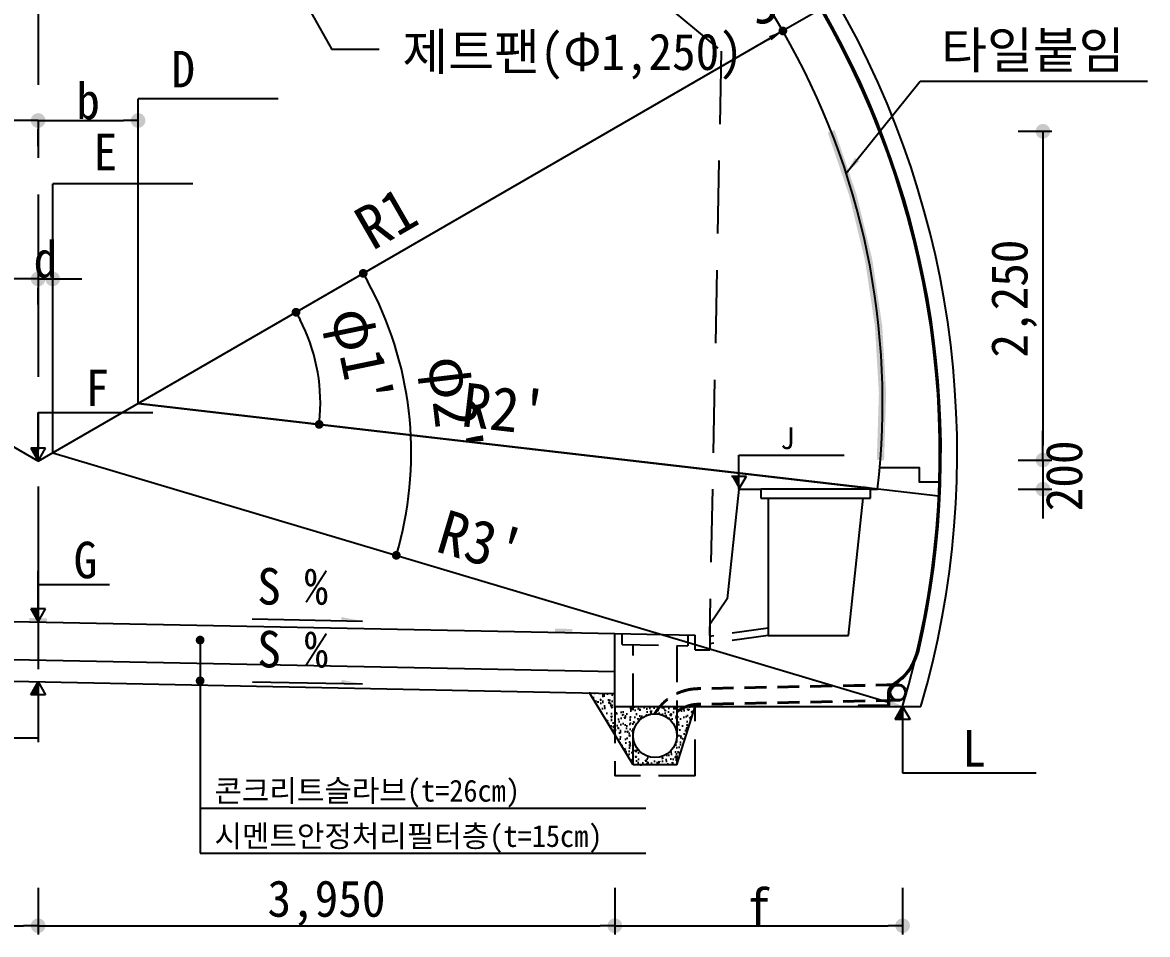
# Model space of a CAD drawing. Header units: millimetres. Extents: x -69382 to 174843, y -46375 to 101648.
# Drawn here: x 14757 to 22462, y 13042 to 19284 of the extents above; entities that cross this region are included whole.
import ezdxf
from ezdxf.enums import TextEntityAlignment as Align

# ---------------------------------------------------------------- set-up
doc = ezdxf.new("R2010")
doc.units = ezdxf.units.MM
doc.header["$LTSCALE"] = 1000
for name, pattern in [('A-CENTR01', [2, 1.25, -0.25, 0.25, -0.25]), ('A-DASHD01', [0.75, 0.5, -0.25]), ('A-HIDDN01', [0.375, 0.25, -0.125]), ('HIDDEN', [0.375, 0.25, -0.125])]:
    doc.linetypes.add(name, pattern=pattern)
for name, color, linetype in [('-길작업', 255, 'Continuous'), ('0-OTHR', 3, 'Continuous'), ('CS-CNTL', 1, 'A-CENTR01'), ('CS-CONC', 4, 'Continuous'), ('CS-CONC-MAJR', 4, 'Continuous'), ('CS-DIML', 1, 'Continuous'), ('CS-EXCV', 3, 'A-DIGLN01'), ('CS-HATH', 1, 'Continuous'), ('CS-HIDL', 2, 'A-DASHD01'), ('CS-LEAL', 1, 'Continuous'), ('CS-LEAT', 3, 'Continuous'), ('CS-STEL-MAJR', 4, 'Continuous'), ('CST-01-02-02-G05-CS-EXCV', 3, 'CFZ008'), ('CST-01-02-02-G05-CS-MIS2', 2, 'Continuous'), ('CZ-HIDL', 2, 'A-DASHD01'), ('DIM1', 1, 'Continuous'), ('J', 4, 'Continuous'), ('MH-LEAT', 3, 'Continuous')]:
    doc.layers.add(name, color=color, linetype=linetype)
doc.styles.get("Standard").update_dxf_attribs({"font": 'txt.shx', "bigfont": 'whgtxt.shx'})
doc.styles.add('WGTXT', font='DotumChe.ttf')
doc.linetypes.add('A-DIGLN01', pattern='A,0.9,-0.2,[19,kscals.shx,S=0.1,R=180,X=0,Y=0],0.9', length=2)
doc.linetypes.add('CFZ008', pattern='A,0.9,-0.2,[106,KHCLINE.shx,S=0.00606,R=180,X=0,Y=0],0.9', length=2)
doc.dimstyles.new('DIM-01', dxfattribs={"dimscale": 100, "dimtxt": 3, "dimasz": 0.6, "dimexe": 0, "dimexo": 0, "dimgap": 1, "dimtad": 1, "dimdec": 0, "dimrnd": 0.001, "dimzin": 1, "dimdsep": 46, "dimlunit": 6, "dimtxsty": 'WGTXT', "dimblk": 'DOT', "dimcen": 0, "dimclrd": 1, "dimclre": 1, "dimclrt": 3, "dimadec": 4, "dimazin": 0, "dimtfac": 1, "dimtdec": 0, "dimtix": 1, "dimtmove": 2, "dimatfit": 3, "dimldrblk": 'DOT', "dimfxl": 1.5, "dimlwd": -1, "dimarcsym": 0})
doc.dimstyles.new('DIM-LEADER', dxfattribs={"dimscale": 40, "dimtxt": 3, "dimasz": 3, "dimexe": 1.5, "dimexo": 0, "dimgap": 1, "dimtad": 1, "dimdec": 0, "dimrnd": 0.001, "dimzin": 1, "dimdsep": 46, "dimlunit": 6, "dimtxsty": 'WGTXT', "dimcen": 0, "dimclrd": 1, "dimclre": 1, "dimclrt": 3, "dimadec": 4, "dimazin": 0, "dimtfac": 1, "dimtdec": 0, "dimtix": 1, "dimtmove": 2, "dimatfit": 3, "dimfxl": 1.5, "dimlwd": -1, "dimarcsym": 0})
doc.dimstyles.get("Standard").update_dxf_attribs({"dimtxt": 0.18, "dimasz": 0.18, "dimexe": 0.18, "dimexo": 0.0625, "dimgap": 0.09, "dimtad": 0, "dimtih": 1, "dimtoh": 1, "dimdec": 4, "dimzin": 0, "dimdsep": 46, "dimtxsty": 'Standard', "dimcen": 0.09, "dimadec": 0, "dimazin": 0, "dimtfac": 1, "dimtdec": 4, "dimtofl": 0, "dimtmove": 0, "dimatfit": 3, "dimfxl": 1, "dimtolj": 1, "dimtzin": 0, "dimarcsym": 0})

# ---------------------------------------------------------------- blocks, each defined once
blk = doc.blocks.new('_Dot')
at = {"layer": 'DIM1'}
blk.add_line((0, 0), (-1, 0), dxfattribs=at)
at = {"layer": 'DIM1', "const_width": 0.5}
blk.add_lwpolyline([(-0.25, 0, 1), (0.25, 0, 1)], format="xyb", close=True, dxfattribs=at)
blk = doc.blocks.new('*D370')
at = {"layer": 'CS-DIML', "color": 1, "transparency": 16777216}
for p, q in [((20276.8, 19406.8), (20328.8, 19436.8)), ((20224.8, 19376.8), (19965, 19226.8)), ((19913.1, 19196.8), (19861.1, 19166.8))]:
    blk.add_line(p, q, dxfattribs=at)
at = {"layer": 'Defpoints', "color": 0, "transparency": 16777216}
for p in [(20224.8, 19376.8), (19965, 19226.8), (19965, 19226.8)]:
    blk.add_point(p, dxfattribs=at)
at = {"layer": 'CS-DIML', "color": 1, "transparency": 16777216, "xscale": 60, "yscale": 60, "zscale": 60}
for p, rotation in [((20224.8, 19376.8), 209.9999999986032), ((19965, 19226.8), 29.99999999860317)]:
    blk.add_blockref('_Dot', p, dxfattribs=dict(at, rotation=rotation))
at = {"layer": 'CS-DIML', "color": 3, "transparency": 16777216, "insert": (19969.8, 19518.5), "char_height": 300, "attachment_point": 5, "rotation": 30, "style": 'WGTXT'}
blk.add_mtext('300', dxfattribs=at)
blk = doc.blocks.new('*D372')
at = {"layer": 'CS-DIML', "color": 1, "transparency": 16777216}
for p, q in [((10914.2, 13362.5), (10914.2, 13042.3)), ((14864.2, 13362.5), (14864.2, 13042.3)), ((11014.2, 13102.3), (14764.2, 13102.3))]:
    blk.add_line(p, q, dxfattribs=at)
at = {"layer": 'Defpoints', "color": 0, "transparency": 16777216}
for p in [(10914.2, 13537.5), (14864.2, 13537.5), (14864.2, 13102.3)]:
    blk.add_point(p, dxfattribs=at)
at = {"layer": 'CS-DIML', "color": 1, "transparency": 16777216, "xscale": 100, "yscale": 100, "zscale": 100, "rotation": 180}
blk.add_blockref('_Dot', (10914.2, 13102.3), dxfattribs=at)
at = {"layer": 'CS-DIML', "color": 1, "transparency": 16777216, "xscale": 100, "yscale": 100, "zscale": 100}
blk.add_blockref('_Dot', (14864.2, 13102.3), dxfattribs=at)
at = {"layer": 'CS-DIML', "color": 3, "transparency": 16777216, "insert": (12889.2, 13256.1), "char_height": 250, "attachment_point": 5, "style": 'WGTXT'}
blk.add_mtext('\\A1;3,950', dxfattribs=at)
blk = doc.blocks.new('*D374')
at = {"layer": 'CS-DIML', "color": 1, "transparency": 16777216}
for p, q in [((18814.2, 13362.5), (18814.2, 13042.3)), ((20785.1, 13362.5), (20785.1, 13042.3)), ((18914.2, 13102.3), (20685.1, 13102.3))]:
    blk.add_line(p, q, dxfattribs=at)
at = {"layer": 'Defpoints', "color": 0, "transparency": 16777216}
for p in [(18814.2, 13537.5), (20785.1, 13537.5), (20785.1, 13102.3)]:
    blk.add_point(p, dxfattribs=at)
at = {"layer": 'CS-DIML', "color": 1, "transparency": 16777216, "xscale": 100, "yscale": 100, "zscale": 100, "rotation": 180}
blk.add_blockref('_Dot', (18814.2, 13102.3), dxfattribs=at)
at = {"layer": 'CS-DIML', "color": 1, "transparency": 16777216, "xscale": 100, "yscale": 100, "zscale": 100}
blk.add_blockref('_Dot', (20785.1, 13102.3), dxfattribs=at)
at = {"layer": 'CS-DIML', "color": 3, "transparency": 16777216, "insert": (19799.6, 13232.4), "char_height": 250, "attachment_point": 5, "style": 'WGTXT'}
blk.add_mtext('\\A1;f', dxfattribs=at)
blk = doc.blocks.new('*D375')
at = {"layer": 'CS-DIML', "color": 1, "transparency": 16777216}
for p, q in [((14864.2, 13362.5), (14864.2, 13042.3)), ((18814.2, 13362.5), (18814.2, 13042.3)), ((14964.2, 13102.3), (18714.2, 13102.3))]:
    blk.add_line(p, q, dxfattribs=at)
at = {"layer": 'Defpoints', "color": 0, "transparency": 16777216}
for p in [(14864.2, 13537.5), (18814.2, 13537.5), (18814.2, 13102.3)]:
    blk.add_point(p, dxfattribs=at)
at = {"layer": 'CS-DIML', "color": 1, "transparency": 16777216, "xscale": 100, "yscale": 100, "zscale": 100, "rotation": 180}
blk.add_blockref('_Dot', (14864.2, 13102.3), dxfattribs=at)
at = {"layer": 'CS-DIML', "color": 1, "transparency": 16777216, "xscale": 100, "yscale": 100, "zscale": 100}
blk.add_blockref('_Dot', (18814.2, 13102.3), dxfattribs=at)
at = {"layer": 'CS-DIML', "color": 3, "transparency": 16777216, "insert": (16839.2, 13256.1), "char_height": 250, "attachment_point": 5, "style": 'WGTXT'}
blk.add_mtext('\\A1;3,950', dxfattribs=at)
blk = doc.blocks.new('*D385')
at = {"layer": 'CS-DIML', "color": 1, "lineweight": -2, "transparency": 16777216}
blk.add_line((16745.8, 16538.6), (16789.2, 16533.6), dxfattribs=at)
at = {"layer": 'CS-DIML', "color": 1, "transparency": 16777216}
blk.add_arc((15549.5, 16677.5), 1248.1, 356.13611, 27.24529, dxfattribs=at)
at = {"layer": 'Defpoints', "color": 0, "transparency": 16777216}
for p in [(16647.6, 17311.5), (16791.6, 16799), (15549.5, 16677.5), (15549.5, 16677.5), (16745.8, 16538.6)]:
    blk.add_point(p, dxfattribs=at)
at = {"layer": 'CS-DIML', "color": 1, "transparency": 16777216, "xscale": 60, "yscale": 60, "zscale": 60}
for p, rotation in [((16630.3, 17301.5), 118.6226448586615), ((16789.2, 16533.6), 264.7587518387546)]:
    blk.add_blockref('_Dot', p, dxfattribs=dict(at, rotation=rotation))
at = {"layer": 'CS-DIML', "color": 3, "transparency": 16777216, "insert": (17044.2, 16986.8), "char_height": 300, "attachment_point": 5, "rotation": 281.6907, "style": 'WGTXT'}
blk.add_mtext("φ1'", dxfattribs=at)
blk = doc.blocks.new('*D386')
at = {"layer": 'CS-DIML', "color": 1, "lineweight": -2, "transparency": 16777216}
blk.add_line((17275.8, 15649.8), (17317.4, 15637.4), dxfattribs=at)
at = {"layer": 'CS-DIML', "color": 1, "transparency": 16777216}
blk.add_arc((14964.2, 16339.5), 2455.7, 344.78664, 28.60005, dxfattribs=at)
at = {"layer": 'Defpoints', "color": 0, "transparency": 16777216}
for p in [(17111.7, 17579.4), (14964.2, 16339.5), (14964.2, 16339.5), (17419.5, 16293.4), (17275.8, 15649.8)]:
    blk.add_point(p, dxfattribs=at)
at = {"layer": 'CS-DIML', "color": 1, "transparency": 16777216, "xscale": 60, "yscale": 60, "zscale": 60}
for p, rotation in [((17090.9, 17567.4), 119.3000270836382), ((17317.4, 15637.4), 254.0866642069605)]:
    blk.add_blockref('_Dot', p, dxfattribs=dict(at, rotation=rotation))
at = {"layer": 'CS-DIML', "color": 3, "transparency": 16777216, "insert": (17679.6, 16658.2), "char_height": 300, "attachment_point": 5, "rotation": 276.69335, "style": 'WGTXT'}
blk.add_mtext("φ2'", dxfattribs=at)
blk = doc.blocks.new('*D389')
at = {"layer": 'CS-DIML', "color": 1, "transparency": 16777216}
blk.add_line((15549.5, 16677.5), (20514.8, 16101.3), dxfattribs=at)
blk.add_solid([(20516.7, 16117.9), (20512.9, 16084.8), (20614.2, 16089.8)], dxfattribs=at)
at = {"layer": 'Defpoints', "color": 0, "transparency": 16777216}
for p in [(15549.5, 16677.5), (20614.2, 16089.8), (20614.2, 16089.8)]:
    blk.add_point(p, dxfattribs=at)
at = {"layer": 'CS-DIML', "color": 3, "transparency": 16777216, "insert": (18061, 16637.9), "char_height": 300, "attachment_point": 5, "rotation": 353.3814, "style": 'WGTXT'}
blk.add_mtext("R2'", dxfattribs=at)
blk = doc.blocks.new('_None')
blk = doc.blocks.new('*D390')
at = {"layer": 'CS-DIML', "color": 1, "transparency": 16777216}
blk.add_line((14964.2, 16339.5), (20689.3, 14631.4), dxfattribs=at)
blk.add_solid([(20694, 14647.3), (20684.5, 14615.4), (20785.1, 14602.8)], dxfattribs=at)
at = {"layer": 'Defpoints', "color": 0, "transparency": 16777216}
for p in [(14964.2, 16339.5), (20785.1, 14602.8), (20785.1, 14602.8)]:
    blk.add_point(p, dxfattribs=at)
at = {"layer": 'CS-DIML', "color": 3, "transparency": 16777216, "insert": (17898.3, 15725.2), "char_height": 300, "attachment_point": 5, "rotation": 343.38669, "style": 'WGTXT'}
blk.add_mtext("R3'", dxfattribs=at)
blk = doc.blocks.new('*D393')
at = {"layer": 'CS-DIML', "color": 1, "transparency": 16777216}
blk.add_line((14864.2, 16281.8), (9849.9, 19176.8), dxfattribs=at)
blk.add_solid([(9858.2, 19191.2), (9841.5, 19162.3), (9763.3, 19226.8)], dxfattribs=at)
at = {"layer": 'Defpoints', "color": 0, "transparency": 16777216}
for p in [(9763.3, 19226.8), (9763.3, 19226.8), (14864.2, 16281.8)]:
    blk.add_point(p, dxfattribs=at)
at = {"layer": 'CS-DIML', "color": 3, "transparency": 16777216, "insert": (12482.1, 17946), "char_height": 300, "attachment_point": 5, "rotation": 330, "style": 'WGTXT'}
blk.add_mtext('R1', dxfattribs=at)
blk = doc.blocks.new('*D394')
at = {"layer": 'CS-DIML', "color": 1, "transparency": 16777216}
blk.add_line((14864.2, 16281.8), (19878.4, 19176.8), dxfattribs=at)
blk.add_solid([(19870.1, 19191.2), (19886.8, 19162.3), (19965, 19226.8)], dxfattribs=at)
at = {"layer": 'Defpoints', "color": 0, "transparency": 16777216}
for p in [(19965, 19226.8), (19965, 19226.8), (14864.2, 16281.8)]:
    blk.add_point(p, dxfattribs=at)
at = {"layer": 'CS-DIML', "color": 3, "transparency": 16777216, "insert": (17246.2, 17946), "char_height": 300, "attachment_point": 5, "rotation": 30, "style": 'WGTXT'}
blk.add_mtext('R1', dxfattribs=at)
blk = doc.blocks.new('*D395')
at = {"layer": 'CS-DIML', "color": 1, "transparency": 16777216}
for p, q in [((13949.9, 17704.3), (13949.9, 17589.3)), ((14764.2, 17529.3), (14049.9, 17529.3)), ((14864.2, 17354.3), (14864.2, 17469.3))]:
    blk.add_line(p, q, dxfattribs=at)
at = {"layer": 'Defpoints', "color": 0, "transparency": 16777216}
for p in [(13949.9, 17529.3), (13949.9, 17529.3), (14864.2, 17529.3)]:
    blk.add_point(p, dxfattribs=at)
at = {"layer": 'CS-DIML', "color": 1, "transparency": 16777216, "xscale": 100, "yscale": 100, "zscale": 100, "rotation": 180}
blk.add_blockref('_Dot', (13949.9, 17529.3), dxfattribs=at)
at = {"layer": 'CS-DIML', "color": 1, "transparency": 16777216, "xscale": 100, "yscale": 100, "zscale": 100}
blk.add_blockref('_Dot', (14864.2, 17529.3), dxfattribs=at)
at = {"layer": 'CS-DIML', "color": 3, "transparency": 16777216, "insert": (14407, 17661.3), "char_height": 250, "attachment_point": 5, "style": 'WGTXT'}
blk.add_mtext('\\A1;c', dxfattribs=at)
blk = doc.blocks.new('*D396')
at = {"layer": 'CS-DIML', "color": 1, "transparency": 16777216}
for p, q in [((14764.2, 18613.7), (13656, 18613.7)), ((13556, 18443.7), (13556, 18553.7)), ((14864.2, 18438.7), (14864.2, 18553.7))]:
    blk.add_line(p, q, dxfattribs=at)
at = {"layer": 'Defpoints', "color": 0, "transparency": 16777216}
for p in [(13556, 18618.7), (13556, 18613.7), (14864.2, 18613.7)]:
    blk.add_point(p, dxfattribs=at)
at = {"layer": 'CS-DIML', "color": 1, "transparency": 16777216, "xscale": 100, "yscale": 100, "zscale": 100, "rotation": 180}
blk.add_blockref('_Dot', (13556, 18613.7), dxfattribs=at)
at = {"layer": 'CS-DIML', "color": 1, "transparency": 16777216, "xscale": 100, "yscale": 100, "zscale": 100}
blk.add_blockref('_Dot', (14864.2, 18613.7), dxfattribs=at)
at = {"layer": 'CS-DIML', "color": 3, "transparency": 16777216, "insert": (14210.1, 18745.9), "char_height": 250, "attachment_point": 5, "style": 'WGTXT'}
blk.add_mtext('\\A1;a', dxfattribs=at)
blk = doc.blocks.new('*D397')
at = {"layer": 'CS-DIML', "color": 1, "transparency": 16777216}
for p, q in [((14864.2, 17704.3), (14864.2, 17589.3)), ((14964.2, 17704.3), (14964.2, 17589.3)), ((14764.2, 17529.3), (14664.2, 17529.3)), ((14864.2, 17529.3), (14964.2, 17529.3)), ((15064.2, 17529.3), (15164.2, 17529.3))]:
    blk.add_line(p, q, dxfattribs=at)
at = {"layer": 'Defpoints', "color": 0, "transparency": 16777216}
for p in [(14864.2, 17529.3), (14964.2, 17529.3), (14964.2, 17529.3)]:
    blk.add_point(p, dxfattribs=at)
at = {"layer": 'CS-DIML', "color": 1, "transparency": 16777216, "xscale": 100, "yscale": 100, "zscale": 100}
blk.add_blockref('_Dot', (14864.2, 17529.3), dxfattribs=at)
at = {"layer": 'CS-DIML', "color": 1, "transparency": 16777216, "xscale": 100, "yscale": 100, "zscale": 100, "rotation": 180}
blk.add_blockref('_Dot', (14964.2, 17529.3), dxfattribs=at)
at = {"layer": 'CS-DIML', "color": 3, "transparency": 16777216, "insert": (14914.2, 17661.5), "char_height": 250, "attachment_point": 5, "style": 'WGTXT'}
blk.add_mtext('\\A1;d', dxfattribs=at)
blk = doc.blocks.new('*D398')
at = {"layer": 'CS-DIML', "color": 1, "transparency": 16777216}
for p, q in [((14964.2, 18613.7), (15449.3, 18613.7)), ((14864.2, 18438.7), (14864.2, 18553.7)), ((15549.3, 18438.7), (15549.3, 18553.7))]:
    blk.add_line(p, q, dxfattribs=at)
at = {"layer": 'Defpoints', "color": 0, "transparency": 16777216}
for p in [(14864.2, 18613.7), (15549.3, 18613.7), (15549.3, 18613.7)]:
    blk.add_point(p, dxfattribs=at)
at = {"layer": 'CS-DIML', "color": 1, "transparency": 16777216, "xscale": 100, "yscale": 100, "zscale": 100, "rotation": 180}
blk.add_blockref('_Dot', (14864.2, 18613.7), dxfattribs=at)
at = {"layer": 'CS-DIML', "color": 1, "transparency": 16777216, "xscale": 100, "yscale": 100, "zscale": 100}
blk.add_blockref('_Dot', (15549.3, 18613.7), dxfattribs=at)
at = {"layer": 'CS-DIML', "color": 3, "transparency": 16777216, "insert": (15206.7, 18745.9), "char_height": 250, "attachment_point": 5, "style": 'WGTXT'}
blk.add_mtext('\\A1;b', dxfattribs=at)
blk = doc.blocks.new('*D401')
at = {"layer": 'CS-DIML', "color": 1, "transparency": 16777216}
for p, q in [((21576.2, 18539.8), (21806.2, 18539.8)), ((21746.2, 18439.8), (21746.2, 16389.8)), ((21576.2, 16289.8), (21806.2, 16289.8))]:
    blk.add_line(p, q, dxfattribs=at)
at = {"layer": 'Defpoints', "color": 0, "transparency": 16777216}
for p in [(21401.2, 18539.8), (21401.2, 16289.8), (21746.2, 16289.8)]:
    blk.add_point(p, dxfattribs=at)
at = {"layer": 'CS-DIML', "color": 1, "transparency": 16777216, "xscale": 100, "yscale": 100, "zscale": 100}
for p, rotation in [((21746.2, 18539.8), 90), ((21746.2, 16289.8), 270)]:
    blk.add_blockref('_Dot', p, dxfattribs=dict(at, rotation=rotation))
at = {"layer": 'CS-DIML', "color": 3, "transparency": 16777216, "insert": (21548.2, 17394.9), "char_height": 250, "attachment_point": 5, "rotation": 90, "style": 'WGTXT'}
blk.add_mtext('\\A1;2,250', dxfattribs=at)
blk = doc.blocks.new('*D402')
at = {"layer": 'CS-DIML', "color": 1, "transparency": 16777216}
for p, q in [((21746.2, 16389.8), (21746.2, 16489.8)), ((21576.2, 16289.8), (21806.2, 16289.8)), ((21746.2, 16289.8), (21746.2, 16089.8)), ((21576.2, 16089.8), (21806.2, 16089.8)), ((21746.2, 15989.8), (21746.2, 15889.8))]:
    blk.add_line(p, q, dxfattribs=at)
at = {"layer": 'Defpoints', "color": 0, "transparency": 16777216}
for p in [(21401.2, 16289.8), (21401.2, 16089.8), (21746.2, 16089.8)]:
    blk.add_point(p, dxfattribs=at)
at = {"layer": 'CS-DIML', "color": 1, "transparency": 16777216, "xscale": 100, "yscale": 100, "zscale": 100}
for p, rotation in [((21746.2, 16289.8), 270), ((21746.2, 16089.8), 90)]:
    blk.add_blockref('_Dot', p, dxfattribs=dict(at, rotation=rotation))
at = {"layer": 'CS-DIML', "color": 3, "transparency": 16777216, "insert": (21892.1, 16181.3), "char_height": 250, "attachment_point": 5, "rotation": 90, "style": 'WGTXT'}
blk.add_mtext('\\A1;200', dxfattribs=at)

msp = doc.modelspace()

# ---------------------------------------------------------------- hatches: boundary and pattern name
at = {"layer": 'CS-HATH'}
h = msp.add_hatch(dxfattribs=at)
h.set_pattern_fill('AR-CONC', color=256, scale=0.5, style=0)
h.set_pattern_definition([(50, (-2797.11, -120.85), (91.09233, -7.96954), [9.525, -104.775]), (355, (-2797.11, -120.85), (-17.6214, 95.52832), [7.62, -83.82]), (100.451, (-2789.52, -121.51), (73.47125, 87.55834), [8.095, -89.045]), (46.1842, (-2797.11, -95.45), (135.5395, -21.02116), [14.2875, -157.1625]), (96.6356, (-2785.82, -97.2), (118.7021, 123.7128), [12.1425, -133.5675]), (351.184, (-2797.11, -95.45), (118.7023, 123.71256), [11.43, -125.73]), (21, (-2784.41, -101.8), (75.80744, -51.13276), [9.525, -104.775]), (326, (-2784.41, -101.8), (30.901, 92.09398), [7.62, -83.82]), (71.4514, (-2778.095, -106.06), (106.70825, 40.96143), [8.095, -89.045]), (37.5, (-2797.113, -120.85), (1.5443, 42.27752), [0, -82.804, 0, -85.09, 0, -84.1375]), (7.5, (-2797.113, -120.85), (33.40983, 50.09029), [0, -48.514, 0, -80.899, 0, -32.0675]), (327.5, (-2825.434, -120.85), (67.795298, -2.86437), [0, -31.75, 0, -99.06, 0, -131.445]), (317.5, (-2838.134, -120.85), (74.06459, 12.71325), [0, -41.275, 0, -65.786, 0, -93.345])])
edge = h.paths.add_edge_path(flags=16)
edge.add_arc((19089.151, 14402.7813), 150, 0, 360)
h.paths.add_polyline_path([(18814.151, 14692.7813), (18639.5509, 14696.2734), (18939.151, 14202.7813), (19239.151, 14202.7813), (19364.151, 14602.7813), (18814.151, 14602.7813)])

# ---------------------------------------------------------------- linework, layer by layer
at = {"layer": '-길작업', "color": 3}
msp.add_line((21031.3519, 16041.3723), (15549.4715, 16677.4513), dxfattribs=at)
at = {"layer": '0-OTHR'}
for points in [[(14924.151, 15205.6183), (14804.151, 15208.0183), (14924.151, 15180.6133), (14804.151, 15183.0133)], [(18524.151, 15133.5863), (18404.151, 15135.9863), (18524.151, 15108.5813), (18404.151, 15110.9813)]]:
    msp.add_solid(points, dxfattribs=at)
at = {"layer": 'CS-CNTL'}
msp.add_line((14864.151, 24108.114), (14864.151, 14194.4171), dxfattribs=at)
at = {"layer": 'CS-CONC'}
for p, q in [((19664.151, 16089.7813), (19584.151, 15339.7813)), ((19664.151, 16089.7813), (19814.151, 16089.7813)), ((20564.151, 16089.7813), (19814.151, 16089.7813)), ((19814.151, 16089.7813), (19814.151, 16029.7813)), ((19814.151, 16029.7813), (20564.151, 16029.7813)), ((19864.151, 16029.7813), (19864.151, 15089.7813)), ((20414.151, 15089.7813), (20514.151, 16029.7813)), ((20564.151, 16089.7813), (20614.151, 16089.7813)), ((20564.151, 16029.7813), (20564.151, 16089.7813)), ((19584.151, 15339.7813), (19464.151, 15164.7813)), ((10914.151, 15260.7813), (18814.151, 15102.7813)), ((18814.151, 14602.7813), (18814.151, 15102.7813)), ((18814.151, 15102.7813), (19364.151, 15091.7813)), ((19464.151, 15164.7813), (19464.151, 15089.7813)), ((19864.151, 15089.7813), (20414.151, 15089.7813)), ((10914.151, 15000.7813), (18814.151, 14842.7813))]:
    msp.add_line(p, q, dxfattribs=at)
at = {"layer": 'CS-CONC', "const_width": 50}
msp.add_lwpolyline([(20633.3722, 16289.7814, 0.112981544), (20295.845, 18539.7814)], format="xyb", dxfattribs=at)
at = {"layer": 'CS-CONC', "elevation": 0}
msp.add_lwpolyline([(20629.312, 16239.7812), (20898.2346, 16239.7812), (20898.2346, 16139.7812), (21035.3888, 16139.7812)], dxfattribs=at)
at = {"layer": 'CS-CONC'}
for points in [[(19364.151, 14989.7813), (19364.151, 15091.7813)], [(19464.151, 15089.7813), (19464.151, 14989.7813)], [(19364.151, 14989.7813), (19464.151, 14989.7813)]]:
    msp.add_lwpolyline(points, dxfattribs=at)
for centre, radius, start, end in [((14864.151, 16281.7813), 5890, 30, 150), ((14964.1947, 16339.5416), 6074.4795, 343.38669129, 30.00000001), ((15549.4715, 16677.4513), 5098.6601, 353.38139669, 30)]:
    msp.add_arc(centre, radius, start, end, dxfattribs=at)
at = {"layer": 'CS-CONC-MAJR', "linetype": 'HIDDEN'}
for p, q in [((18864.151, 15026.7813), (18864.151, 15101.7814)), ((18864.151, 15026.7813), (19314.151, 15017.7813)), ((19314.151, 15092.7814), (19314.151, 15017.7813)), ((18939.151, 14202.7813), (18939.151, 15024.2814)), ((19239.151, 15018.2814), (19239.151, 14202.7813)), ((18814.151, 14602.7813), (18814.151, 14127.7813)), ((19364.151, 14127.7813), (19364.151, 14602.7813)), ((19364.151, 14127.7813), (18814.151, 14127.7813))]:
    msp.add_line(p, q, dxfattribs=at)
at = {"layer": 'CS-DIML'}
for p, q in [((15549.4715, 16677.4513), (15549.3299, 18761.2493)), ((14964.1947, 16339.5416), (14964.1947, 18180.921))]:
    msp.add_line(p, q, dxfattribs=at)
at = {"layer": 'CS-DIML', "color": 2, "linetype": 'A-HIDDN01', "const_width": 10, "flags": 128}
msp.add_lwpolyline([(20485.4773, 14607.7813), (20485.4773, 14607.7813), (20690.4764, 14607.7813), (20690.4927, 14697.5637, -0.269451409), (20721.7941, 14751.4311, 0.201537786), (20893.0547, 14995.7869, 0.188817455), (20228.9244, 19379.2813, 0.577350269), (9498.8696, 19379.2813, 0.217395331), (9092.087, 15131.3801, 0.181398454), (9291.7071, 14906.0278, -0.292415643), (9327.7001, 14849.7461), (9327.7001, 14765.7813), (9532.7001, 14765.7813)], format="xyb", dxfattribs=at)
at = {"layer": 'CS-EXCV', "linetype": 'CFZ008'}
for p, q in [((10914.151, 14850.7813), (18814.151, 14692.7813)), ((18939.151, 14202.7813), (18639.5509, 14696.2734)), ((19239.151, 14202.7813), (19364.151, 14602.7813)), ((19239.151, 14202.7813), (18939.151, 14202.7813))]:
    msp.add_line(p, q, dxfattribs=at)
at = {"layer": 'CS-EXCV', "linetype": 'ByBlock'}
for p, q in [((18814.151, 14602.7813), (19364.151, 14602.7813)), ((19364.151, 14602.7813), (20910.5421, 14602.7813))]:
    msp.add_line(p, q, dxfattribs=at)
at = {"layer": 'CS-HIDL'}
msp.add_lwpolyline([(10264.351, 15273.7773), (10344.335, 19272.9776), (11360.1318, 20052.8216), (18558.6923, 19908.8504), (19542.4955, 19089.0144), (19462.5115, 15089.8141)], dxfattribs=at)
at = {"layer": 'CS-LEAL'}
for p, q in [((16509.3299, 18761.2493), (15549.3299, 18761.2493)), ((15924.1947, 18180.921), (14964.1947, 18180.921)), ((14864.151, 16281.7813), (14864.151, 16616.2492)), ((14864.151, 16616.2492), (15649.5222, 16616.2492)), ((14813.2444, 16371.7813), (14864.151, 16281.7813)), ((14915.0577, 16371.7813), (14813.2444, 16371.7813)), ((14915.0577, 16371.7813), (14813.2444, 16371.7813)), ((14813.2444, 16371.7813), (14864.151, 16281.7813)), ((14864.151, 16281.7813), (14915.0577, 16371.7813)), ((14864.151, 16281.7813), (14864.151, 16371.7813)), ((14864.151, 16281.7813), (14915.0577, 16371.7813)), ((19664.151, 16323.2143), (20384.9994, 16323.2143)), ((19664.151, 16089.7813), (19664.151, 16323.2143)), ((19664.151, 16089.7813), (19664.151, 16179.7813)), ((19664.151, 16089.7813), (19715.0577, 16179.7813)), ((14864.151, 15181.7813), (14864.151, 15531.7813)), ((14864.151, 15181.7813), (14864.151, 15531.7813)), ((14864.151, 15181.7813), (14864.151, 15531.7813)), ((14864.151, 15437.748), (15353.4948, 15437.748)), ((14813.2444, 15271.7813), (14864.151, 15181.7813)), ((14915.0577, 15271.7813), (14813.2444, 15271.7813)), ((14864.151, 15181.7813), (14864.151, 15271.7813)), ((14864.151, 15181.7813), (14915.0577, 15271.7813)), ((16331.2534, 15202.4393), (17085.0475, 15187.3634)), ((14813.2444, 14681.7813), (14864.151, 14771.7813)), ((14864.151, 14771.7813), (14915.0577, 14681.7813)), ((14864.151, 14771.7813), (14864.151, 14681.7813)), ((14864.151, 14771.7813), (14864.151, 14387.3442)), ((16331.6417, 14772.4315), (17085.4358, 14757.3557)), ((14915.0577, 14681.7813), (14813.2444, 14681.7813)), ((20734.1957, 14512.7813), (20785.1023, 14602.7813)), ((20785.1023, 14602.7813), (20785.1023, 14148.2563)), ((20785.1023, 14602.7813), (20785.1023, 14512.7813)), ((20785.1023, 14602.7813), (20836.0089, 14512.7813)), ((20836.0089, 14512.7813), (20734.1957, 14512.7813)), ((14374.8073, 14387.3442), (14864.151, 14387.3442)), ((20785.1023, 14148.2563), (21700.7519, 14148.2563))]:
    msp.add_line(p, q, dxfattribs=at)
msp.add_lwpolyline([(19613.2444, 16179.7813), (19715.0577, 16179.7813)], dxfattribs=at)
for points in [[(14864.151, 16281.7813), (14864.151, 16281.7813), (14864.151, 16371.7813), (14813.2444, 16371.7813)], [(14864.151, 16281.7813), (14864.151, 16281.7813), (14864.151, 16371.7813), (14813.2444, 16371.7813)], [(19664.151, 16089.7813), (19664.151, 16089.7813), (19664.151, 16179.7813), (19613.2444, 16179.7813)], [(14864.151, 15181.7813), (14864.151, 15181.7813), (14864.151, 15271.7813), (14813.2444, 15271.7813)], [(17085.0475, 15187.3634), (16941.927, 15215.2308), (16941.4271, 15190.2358)], [(14864.151, 14771.7813), (14864.151, 14771.7813), (14864.151, 14681.7813), (14813.2444, 14681.7813)], [(17085.4358, 14757.3557), (16942.3153, 14785.2231), (16941.8154, 14760.2281)], [(20785.1023, 14602.7813), (20785.1023, 14602.7813), (20785.1023, 14512.7813), (20734.1957, 14512.7813)]]:
    msp.add_solid(points, dxfattribs=at)
at = {"layer": 'CS-LEAT'}
msp.add_lwpolyline([(20695.4754, 14602.7813), (20695.4754, 14602.7813), (20695.4927, 14697.5628, -0.26958023), (20724.2936, 14747.1005, 0.199537372), (20897.864, 14994.3858, 0.188827533), (20233.2545, 19381.7813, 0.577350269), (9494.5395, 19381.7813, 0.217400285), (9087.3929, 15129.6554, 0.182089804), (9289.4769, 14901.5502, -0.293112127), (9322.7001, 14849.7461), (9322.7001, 14760.7813), (9322.7001, 14760.7813)], format="xyb", dxfattribs=at)
at = {"layer": 'CS-LEAT', "elevation": 0}
msp.add_lwpolyline([(20485.4773, 14602.7813), (20485.4773, 14612.7813), (20685.4773, 14612.7813), (20685.4927, 14697.5646, -0.268966145), (20719.2131, 14755.715, 0.199547412), (20888.1722, 14996.8646)], format="xyb", dxfattribs=at)
at = {"layer": 'CS-STEL-MAJR'}
for centre, radius in [((20752.4927, 14697.5646, 0), 57), ((20752.4927, 14697.5646, 0), 50), ((19089.151, 14402.7813), 150)]:
    msp.add_circle(centre, radius, dxfattribs=at)
at = {"layer": 'CST-01-02-02-G05-CS-EXCV', "linetype": 'CFZ008', "ltscale": 1.5}
msp.add_lwpolyline([(20910.5421, 14602.7813, 0.204701934), (20328.7713, 19436.7813, 0.577350269), (9399.5307, 19436.7813, 0.235215078), (9111.2781, 14760.7813)], format="xyb", dxfattribs=at)
at = {"layer": 'CST-01-02-02-G05-CS-MIS2', "linetype": 'HIDDEN'}
for p, q in [((19864.151, 15139.7813), (19464.151, 15082.6385)), ((19864.151, 15089.7813), (19464.151, 15032.6385))]:
    msp.add_line(p, q, dxfattribs=at)
at = {"layer": 'CZ-HIDL', "ltscale": 0.3}
for p, q in [((20752.4927, 14754.5646, 0), (19381.7584, 14727.1614, 0)), ((20752.4923, 14747.5646, 0), (19381.8984, 14720.1628, 0)), ((20753.5739, 14647.5763, 0), (19383.898, 14620.1828, 0)), ((20753.7194, 14640.5778, 0), (19384.0379, 14613.1842, 0))]:
    msp.add_line(p, q, dxfattribs=at)
for radius, end in [(357, 149.2764141), (350, 148.56375559), (250, 144.10794463), (243, 144.28082447)]:
    msp.add_arc((19389.151, 14370.2328), radius, 91.14576284, end, dxfattribs=at)
at = {"layer": 'DIM1', "const_width": 24}
for points in [[(15973.8023, 15045.3776, 1), (15973.8023, 15069.3776, 1)], [(15973.8023, 14766.6702, 1), (15973.8023, 14790.6702, 1)]]:
    msp.add_lwpolyline(points, format="xyb", close=True, dxfattribs=at)
at = {"layer": 'J', "color": 1}
for p in [(16225.4627, 20253.0448), (17199.2766, 19099.7232)]:
    msp.add_line(p, (16876.8922, 19099.7232), dxfattribs=at)

# ---------------------------------------------------------------- texts
at = {"layer": 'CS-LEAT', "style": 'WGTXT'}
for s, height, p in [('타일붙임', 250, (21049.2833, 18970.1545)), ('D', 250, (15777.5919, 18840.464)), ('E', 250, (15244.7758, 18273.3592)), ('S %%%', 250, (16364.9035, 15300.393)), ('S %%%', 250, (16365.2918, 14870.3852)), ('콘크리트슬라브(t=26cm)', 150, (16071.638, 13951.6876)), ('시멘트안정처리필터층(t=15cm)', 150, (16071.638, 13641.396))]:
    msp.add_text(s, height=height, dxfattribs=at).set_placement(p)
for s, height, p in [('F', 250, (15269.0104, 16784.0805)), ('J', 150, (19996.3726, 16439.3288)), ('G', 250, (15187.9261, 15605.5793)), ('L', 250, (21274.7848, 14316.0875))]:
    msp.add_text(s, height=height, dxfattribs=at).set_placement(p, align=Align.MIDDLE_CENTER)
at = {"layer": 'MH-LEAT', "color": 3, "style": 'WGTXT'}
msp.add_text('제트팬(Φ1,250)', height=250, dxfattribs=at).set_placement((17359.2057, 18959.4017))

# ---------------------------------------------------------------- dimensions: what is measured, and where the dimension line sits
at = {"layer": 'CS-DIML'}
dim = msp.add_aligned_dim(p1=(20224.8483, 19376.7813), p2=(19965.0407, 19226.7813), distance=0, dimstyle='DIM-01', override={"dimtxsty": 'WGTXT'}, dxfattribs=at)
dim.commit()
dim.dimension.update_dxf_attribs({"geometry": '*D370', "text_midpoint": (19969.8446, 19518.4607)})
for p1, p2, text, picture, middle in [((14864.151, 16281.7813), (9763.2614, 19226.7813), 'R1', '*D393', (12482.1074, 17945.9607)), ((14864.151, 16281.7813), (19965.0407, 19226.7813), 'R1', '*D394', (17246.1947, 17945.9607)), ((15549.4715, 16677.4513), (20614.151, 16089.7813), "R2'", '*D389', (18060.9824, 16637.9116)), ((14964.1947, 16339.5416), (20785.1023, 14602.7813), "R3'", '*D390', (17898.2706, 15725.2125))]:
    dim = msp.add_aligned_dim(p1=p1, p2=p2, distance=0, text=text, dimstyle='DIM-01', override={"dimasz": 1, "dimtxsty": 'WGTXT', "dimblk1": 'None', "dimsah": 1}, dxfattribs=at)
    dim.commit()
    dim.dimension.update_dxf_attribs({"geometry": picture, "text_midpoint": middle})
for base, p1, p2, text, override, picture, middle in [((13555.9832, 18613.7267), (14864.151, 18613.7447), (13555.9832, 18618.699), 'a', {"dimscale": 50, "dimtxt": 5, "dimasz": 2, "dimexe": 1.2, "dimexo": 3.5, "dimtad": 1, "dimtih": 0, "dimtoh": 0, "dimdec": 0, "dimlunit": 6, "dimtxsty": 'WGTXT', "dimblk1": 'Dot', "dimblk2": 'Dot', "dimsah": 1, "dimclrd": 1, "dimclre": 1, "dimclrt": 3, "dimtix": 1, "dimtofl": 1, "dimtmove": 2, "dimlwd": 65535, "dimlwe": 65535}, '*D396', (14210.0671, 18745.8898)), ((15549.3399, 18613.7267), (14864.151, 18613.7447), (15549.3399, 18613.7267), 'b', {"dimscale": 50, "dimtxt": 5, "dimasz": 2, "dimexe": 1.2, "dimexo": 3.5, "dimtad": 1, "dimtih": 0, "dimtoh": 0, "dimdec": 0, "dimlunit": 6, "dimtxsty": 'WGTXT', "dimblk1": 'Dot', "dimblk2": 'Dot', "dimsah": 1, "dimclrd": 1, "dimclre": 1, "dimclrt": 3, "dimtix": 1, "dimtofl": 1, "dimtmove": 2, "dimlwd": 65535, "dimlwe": 65535}, '*D398', (15206.7455, 18745.8898)), ((13949.8598, 17529.3126), (14864.151, 17529.3126), (13949.8598, 17529.3126), 'c', {"dimscale": 50, "dimtxt": 5, "dimasz": 2, "dimexe": 1.2, "dimexo": 3.5, "dimtad": 1, "dimtih": 0, "dimtoh": 0, "dimdec": 0, "dimlunit": 6, "dimtxsty": 'WGTXT', "dimblk1": 'Dot', "dimblk2": 'Dot', "dimsah": 1, "dimclrd": 1, "dimclre": 1, "dimclrt": 3, "dimtix": 1, "dimtofl": 1, "dimtmove": 2, "dimlwd": 65535, "dimlwe": 65535}, '*D395', (14407.0054, 17661.3092)), ((14964.1947, 17529.3373), (14864.151, 17529.3126), (14964.1947, 17529.3373), 'd', {"dimscale": 50, "dimtxt": 5, "dimasz": 2, "dimexe": 1.2, "dimexo": 3.5, "dimtad": 1, "dimtih": 0, "dimtoh": 0, "dimdec": 0, "dimlunit": 6, "dimtxsty": 'WGTXT', "dimblk1": 'Dot', "dimblk2": 'Dot', "dimsah": 1, "dimclrd": 1, "dimclre": 1, "dimclrt": 3, "dimtix": 1, "dimtofl": 1, "dimtmove": 2, "dimlwd": 65535, "dimlwe": 65535}, '*D397', (14914.1729, 17661.5004)), ((20785.1023, 13102.273), (18814.151, 13537.4926), (20785.1023, 13537.4926), 'f', {"dimscale": 50, "dimtxt": 5, "dimasz": 2, "dimexe": 1.2, "dimexo": 3.5, "dimgap": 0.1, "dimtad": 1, "dimtih": 0, "dimtoh": 0, "dimdec": 0, "dimlunit": 6, "dimtxsty": 'WGTXT', "dimblk1": 'Dot', "dimblk2": 'Dot', "dimsah": 1, "dimclrd": 1, "dimclre": 1, "dimclrt": 3, "dimtix": 1, "dimtofl": 1, "dimtmove": 2, "dimlwd": 65535, "dimlwe": 65535}, '*D374', (19799.6267, 13232.4395))]:
    dim = msp.add_linear_dim(base=base, p1=p1, p2=p2, text=text, dimstyle='Standard', override=override, dxfattribs=at)
    dim.commit()
    dim.dimension.update_dxf_attribs({"geometry": picture, "text_midpoint": middle})
for base, p1, p2, picture, middle in [((21746.1817, 16289.7814), (21401.1856, 18539.7814), (21401.1856, 16289.7814), '*D401', (21548.2035, 17394.9184)), ((21746.1817, 16089.7814), (21401.1856, 16289.7814), (21401.1856, 16089.7814), '*D402', (21892.0975, 16181.3006))]:
    dim = msp.add_linear_dim(base=base, p1=p1, p2=p2, angle=270, dimstyle='Standard', override={"dimscale": 50, "dimtxt": 5, "dimasz": 2, "dimexe": 1.2, "dimexo": 3.5, "dimgap": 0.1, "dimtad": 1, "dimtih": 0, "dimtoh": 0, "dimdec": 0, "dimlunit": 6, "dimtxsty": 'WGTXT', "dimblk1": 'Dot', "dimblk2": 'Dot', "dimsah": 1, "dimclrd": 1, "dimclre": 1, "dimclrt": 3, "dimtix": 1, "dimtofl": 1, "dimtmove": 2, "dimlwd": 65535, "dimlwe": 65535}, dxfattribs=at)
    dim.commit()
    dim.dimension.update_dxf_attribs({"geometry": picture, "text_midpoint": middle, "dimtype": 160})
for base, line1, line2, text, picture, middle in [((17419.4516, 16293.4468), ((14964.1947, 16339.5416), (17111.6623, 17579.3826)), ((14964.1947, 16339.5416), (17275.8366, 15649.8265)), "φ2'", '*D386', (17679.6117, 16658.2101)), ((16791.6137, 16798.9729), ((15549.4715, 16677.4513), (16647.6159, 17311.4653)), ((15549.4715, 16677.4513), (16745.7869, 16538.6392)), "φ1'", '*D385', (17044.2413, 16986.7502))]:
    dim = msp.add_angular_dim_2l(base=base, line1=line1, line2=line2, text=text, dimstyle='DIM-01', override={"dimtxsty": 'WGTXT'}, dxfattribs=at)
    dim.commit()
    dim.dimension.update_dxf_attribs({"geometry": picture, "text_midpoint": middle})
for base, p1, p2, picture, middle in [((14864.151, 13102.273), (10914.151, 13537.4926), (14864.151, 13537.4926), '*D372', (12889.151, 13256.0746)), ((18814.151, 13102.273), (14864.151, 13537.4926), (18814.151, 13537.4926), '*D375', (16839.151, 13256.0746))]:
    dim = msp.add_linear_dim(base=base, p1=p1, p2=p2, dimstyle='Standard', override={"dimscale": 50, "dimtxt": 5, "dimasz": 2, "dimexe": 1.2, "dimexo": 3.5, "dimgap": 0.1, "dimtad": 1, "dimtih": 0, "dimtoh": 0, "dimdec": 0, "dimlunit": 6, "dimtxsty": 'WGTXT', "dimblk1": 'Dot', "dimblk2": 'Dot', "dimsah": 1, "dimclrd": 1, "dimclre": 1, "dimclrt": 3, "dimtix": 1, "dimtofl": 1, "dimtmove": 2, "dimlwd": 65535, "dimlwe": 65535}, dxfattribs=at)
    dim.commit()
    dim.dimension.update_dxf_attribs({"geometry": picture, "text_midpoint": middle})

# ---------------------------------------------------------------- leaders
msp.add_leader([(20398.3914, 18253.6208), (20906.4336, 18882.0816), (22462.3883, 18882.0816)], dimstyle='DIM-LEADER', override={"dimgap": 1, "dimtad": 0}, dxfattribs=at)
at = {"layer": 'CS-LEAL'}
for points in [[(15973.8023, 15057.3776), (15973.8023, 13905.7584), (19026.6774, 13905.7584)], [(15973.8023, 14778.6702), (15973.8023, 13599.3355), (19026.6774, 13599.3355)]]:
    msp.add_leader(points, dimstyle='DIM-01', override={"dimgap": 1, "dimtad": 0}, dxfattribs=at)

doc.saveas('drawing.dxf')
